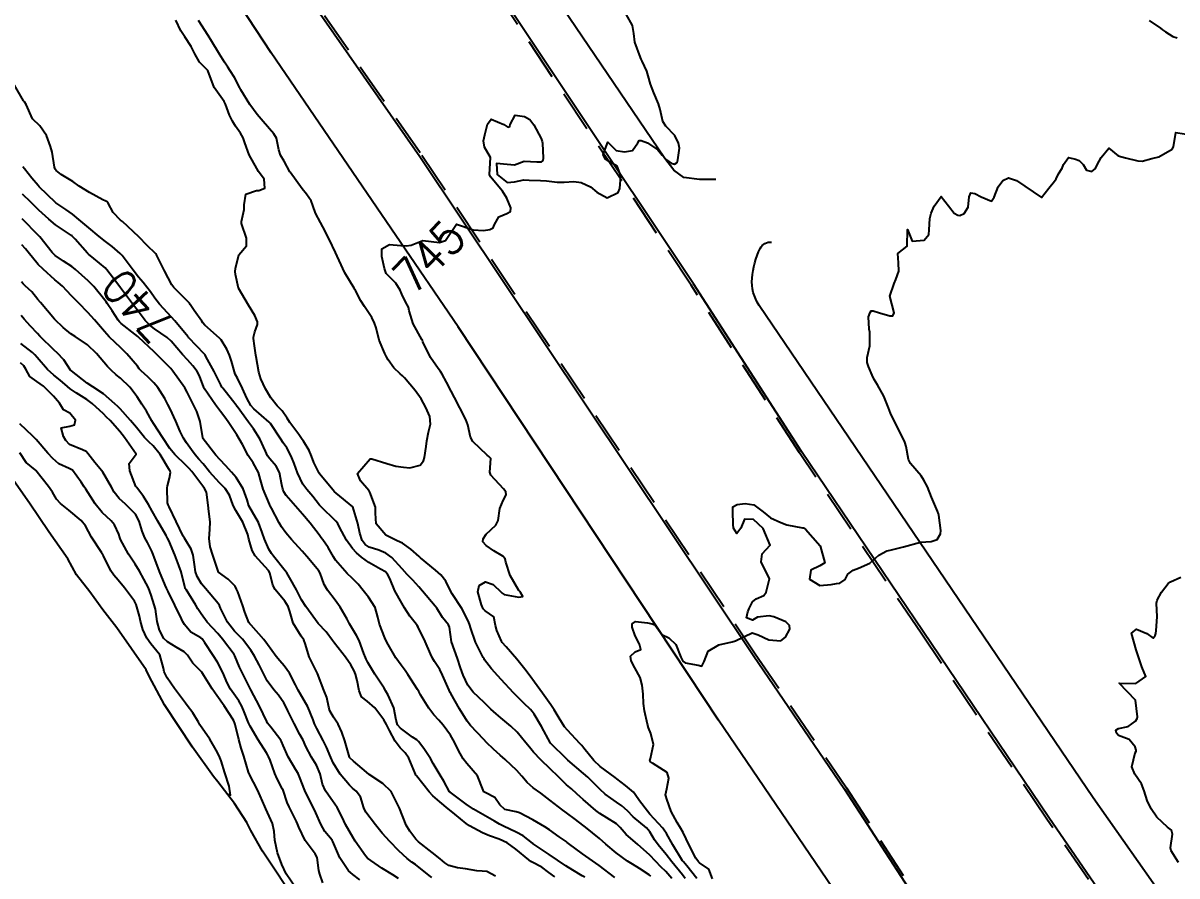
# Model space of a CAD drawing. Header units: metres. Extents: x 298520 to 308411, y 7433745 to 7450750.
# Drawn here: x 305244.6 to 305382.8, y 7436275.1 to 7436377.2 of the extents above; entities that cross this region are included whole.
import ezdxf
from ezdxf.enums import TextEntityAlignment as Align

# ---------------------------------------------------------------- set-up
doc = ezdxf.new("R2010")
doc.units = ezdxf.units.M
doc.header["$LTSCALE"] = 10
doc.linetypes.add('DASHED', pattern=[0.75, 0.5, -0.25])
for name, color, linetype in [('Area', 45, 'Continuous'), ('Canteiro', 45, 'DASHED'), ('Cotas', 45, 'Continuous'), ('Curvas de Nivel 1m', 11, 'Continuous'), ('Curvas de Nivel 5m', 15, 'Continuous'), ('Vias Primárias', 230, 'Continuous')]:
    doc.layers.add(name, color=color, linetype=linetype)
doc.styles.add('Style-STANDARD', font='STANDARD.shx')

msp = doc.modelspace()

# ---------------------------------------------------------------- linework, layer by layer
at = {"layer": 'Area'}
msp.add_polyline3d([(305277.59, 7436271.67, 743.42), (305273.33, 7436278.09, 738.9), (305271.92, 7436280.6, 742.77), (305271.43, 7436281.53, 733.67), (305269.96, 7436283.8, 743.42), (305267.95, 7436286.41, 747.1), (305267.43, 7436287.03, 745.3), (305264.94, 7436290.57, 732.56), (305261.57, 7436295.63, 748.36), (305259.75, 7436299.05, 748.13), (305259.37, 7436299.81, 738.7), (305255.87, 7436304.85, 732.63), (305254.18, 7436307.01, 744.6), (305252.62, 7436309.13, 744.5), (305251.06, 7436311.2, 732.35), (305249.99, 7436313.08, 734.1), (305247.71, 7436316.35, 742.07), (305245.43, 7436319.78, 744.76), (305242.16, 7436324.45, 733.16)], dxfattribs=at)
at = {"layer": 'Canteiro'}
msp.add_lwpolyline([(305266, 7436433.78), (305264.39, 7436436.19), (305261.36, 7436439.55, 0.142047), (305258.94, 7436441.05, 0.117996), (305253.89, 7436441.23, 0.170733), (305248.4, 7436437.97, 0.124148), (305245.8, 7436432.6, 0.156838), (305246.38, 7436427.32), (305292.39, 7436361.42), (305332.32, 7436301.74), (305343.24, 7436285.69), (305360.77, 7436258.64, 0.027998), (305364.01, 7436254.19, 0.219336), (305371.85, 7436250.39, 0.147376), (305376.57, 7436251.71, 0.103006), (305379.55, 7436254.59, 0.089753), (305381.29, 7436258.54, 0.198141), (305380.7, 7436262.36), (305367.22, 7436281.95), (305352.16, 7436304.22), (305337.61, 7436325.77), (305324.65, 7436345.85)], format="xyb", close=True, dxfattribs=at)
at = {"layer": 'Curvas de Nivel 1m', "flags": 128}
for points, elevation in [([(305322.33, 7436274.85), (305321.61, 7436275.67), (305321, 7436276.25), (305320.39, 7436276.88), (305319.63, 7436277.66), (305318.27, 7436278.9), (305317.66, 7436279.41), (305316.85, 7436280.11), (305316.15, 7436280.93), (305315.68, 7436281.39), (305314.55, 7436282.09), (305313.7, 7436282.61), (305313.23, 7436282.96), (305311.72, 7436284.31), (305311.36, 7436284.63), (305310.95, 7436284.99), (305310.3, 7436285.57), (305309.73, 7436286.06), (305308.74, 7436287.02), (305307.76, 7436287.97), (305306.63, 7436289.04), (305305.78, 7436289.94), (305305.27, 7436290.54), (305304.84, 7436291.06), (305303.81, 7436292.37), (305303.05, 7436293.09), (305301.83, 7436294.08), (305301.29, 7436294.56), (305300.66, 7436295.12), (305300.24, 7436295.52), (305299.85, 7436295.92), (305298.54, 7436297.14), (305297.88, 7436297.97), (305297.32, 7436299.16), (305297.02, 7436300.04), (305296.66, 7436301.16), (305295.94, 7436303.17), (305295.71, 7436304.93), (305295.6, 7436305.18), (305294.88, 7436306.09), (305294.17, 7436307.2), (305293.99, 7436307.44), (305292.48, 7436309.22), (305292.02, 7436309.76), (305291.33, 7436310.53), (305290.63, 7436311.24), (305290.04, 7436311.89), (305288.81, 7436313.26), (305288.07, 7436313.79), (305287.23, 7436314.12), (305286.08, 7436314.51), (305285.6, 7436314.82), (305285.25, 7436315.3), (305284.96, 7436316.18), (305284.72, 7436317.31), (305284.13, 7436319.32), (305282.15, 7436320.94), (305281.94, 7436321.13), (305281.75, 7436321.34), (305280.18, 7436323.25), (305280.11, 7436323.36), (305279.47, 7436324.64), (305279.19, 7436325.38), (305278.91, 7436326.08), (305278.22, 7436327.18), (305278.07, 7436327.39), (305277.65, 7436327.98), (305276.6, 7436329.41), (305276.26, 7436329.95), (305275.65, 7436330.8), (305275.07, 7436331.43), (305274.29, 7436332.38), (305273.68, 7436333.45), (305273.12, 7436334.65), (305272.87, 7436335.45), (305272.54, 7436337.26), (305272.5, 7436337.46), (305272.36, 7436338.59), (305272.23, 7436339.46), (305272.22, 7436339.62), (305272.38, 7436340.25), (305272.7, 7436341.15), (305272.7, 7436341.46), (305272.4, 7436342.22), (305271.64, 7436343.47), (305270.44, 7436345.48), (305270.09, 7436347.12), (305270.05, 7436347.49), (305270.09, 7436347.86), (305270.49, 7436349.48), (305271.39, 7436350.58), (305271.41, 7436351.47), (305270.78, 7436353.24), (305270.78, 7436353.48), (305271.11, 7436354.92), (305271.12, 7436355.47), (305271.3, 7436356.75), (305272.58, 7436357.18), (305272.86, 7436357.18), (305273.59, 7436357.45), (305273.5, 7436358.55), (305272.85, 7436359.46), (305272.62, 7436359.8), (305271.73, 7436361.47), (305271.21, 7436362.91), (305271, 7436363.48), (305270.66, 7436364.05), (305270.07, 7436364.89), (305269.73, 7436365.49), (305269.38, 7436366.19), (305268.87, 7436367.51), (305268.71, 7436367.83), (305267.53, 7436369.52), (305266.75, 7436371.53), (305265.78, 7436372.56), (305265.22, 7436373.55), (305264.79, 7436374.43), (305264, 7436375.56), (305263.52, 7436376.28), (305262.92, 7436377.58)], 743), ([(305323.93, 7436274.84), (305323.61, 7436275.27), (305322.31, 7436276.85), (305321.64, 7436277.71), (305320.67, 7436278.87), (305320.25, 7436279.47), (305319.67, 7436280.44), (305319.29, 7436280.89), (305317.69, 7436282.23), (305317, 7436282.92), (305316.33, 7436283.55), (305315.71, 7436283.97), (305314.34, 7436284.95), (305313.73, 7436285.5), (305312.25, 7436286.97), (305311.75, 7436287.42), (305309.87, 7436289.01), (305309.82, 7436289.06), (305309.77, 7436289.11), (305307.79, 7436291.03), (305306.7, 7436293.04), (305305.84, 7436294.52), (305305.62, 7436294.83), (305305.39, 7436295.06), (305304.6, 7436295.82), (305303.86, 7436296.58), (305303.38, 7436297.08), (305301.89, 7436298.67), (305301.48, 7436299.11), (305300.72, 7436299.94), (305299.91, 7436301.01), (305299.85, 7436301.13), (305299.75, 7436301.3), (305298.83, 7436303.14), (305298.23, 7436304.87), (305298.14, 7436305.15), (305297.97, 7436305.6), (305297.19, 7436307.16), (305296.01, 7436308.93), (305295.86, 7436309.17), (305295.27, 7436310.43), (305294.68, 7436311.19), (305294.04, 7436311.75), (305292.24, 7436313.22), (305292.06, 7436313.37), (305291.07, 7436314.24), (305290.08, 7436314.96), (305289.44, 7436315.26), (305288.09, 7436315.94), (305286.93, 7436317.28), (305286.85, 7436318.56), (305286.84, 7436319.28), (305286.15, 7436321.09), (305286.08, 7436321.22), (305286.03, 7436321.29), (305285.03, 7436322.45), (305284.69, 7436323.31), (305286.2, 7436325.05), (305286.41, 7436325.08), (305288.2, 7436324.51), (305289.27, 7436324.18), (305290.19, 7436324.06), (305290.97, 7436324.01), (305292.19, 7436324.3), (305292.59, 7436324.82), (305292.72, 7436325.21), (305292.89, 7436326.54), (305292.99, 7436327.21), (305293.17, 7436328.27), (305293.41, 7436329.21), (305293.34, 7436330.14), (305292.86, 7436331.21), (305292.29, 7436332.23), (305291.61, 7436333.23), (305290.32, 7436334.76), (305290.08, 7436335), (305289.78, 7436335.25), (305289.04, 7436335.97), (305288.34, 7436336.92), (305288.15, 7436337.27), (305287.94, 7436337.69), (305287.28, 7436339.28), (305286.91, 7436340.76), (305286.73, 7436341.29), (305286.4, 7436341.98), (305285.53, 7436343.3), (305285.08, 7436343.96), (305284.44, 7436345.2), (305284.38, 7436345.32), (305284.29, 7436345.48), (305283.16, 7436347.33), (305282.48, 7436348.8), (305282.26, 7436349.34), (305282.06, 7436349.78), (305281.31, 7436351.35), (305280.54, 7436352.85), (305280.24, 7436353.36), (305279.66, 7436354.48), (305279.34, 7436355.38), (305279.12, 7436355.93), (305278.58, 7436356.73), (305278.06, 7436357.4), (305276.61, 7436359.37), (305276.59, 7436359.41), (305275.89, 7436360.69), (305275.47, 7436361.43), (305275.27, 7436362.06), (305274.97, 7436363.44), (305274.66, 7436363.97), (305273.41, 7436365.45), (305272.69, 7436366.29), (305271.81, 7436367.47), (305270.73, 7436369.22), (305270.6, 7436369.48), (305269.96, 7436370.7), (305269.46, 7436371.5), (305269.18, 7436371.93), (305268.76, 7436372.56), (305268.16, 7436373.52), (305267.12, 7436375.21), (305266.92, 7436375.53), (305266.8, 7436375.73), (305265.66, 7436377.54)], 744), ([(305319.82, 7436275.11), (305319.61, 7436275.29), (305318.46, 7436276.05), (305317.62, 7436276.56), (305317.4, 7436276.69), (305317.03, 7436276.92), (305315.64, 7436277.92), (305314.43, 7436278.95), (305313.66, 7436279.63), (305311.98, 7436280.98), (305311.68, 7436281.21), (305310.78, 7436281.9), (305309.7, 7436282.7), (305309.28, 7436283.01), (305307.71, 7436284.22), (305306.63, 7436285.04), (305305.73, 7436285.7), (305305.01, 7436286.34), (305304.36, 7436287.07), (305303.75, 7436287.75), (305302.36, 7436289.09), (305301.78, 7436289.6), (305300.98, 7436290.31), (305300.15, 7436291.12), (305299.8, 7436291.49), (305298.23, 7436293.15), (305297.83, 7436293.66), (305296.9, 7436295.16), (305295.86, 7436296.97), (305295.78, 7436297.09), (305295.74, 7436297.17), (305295.65, 7436297.39), (305294.86, 7436299.19), (305294.55, 7436299.84), (305293.91, 7436300.81), (305293.66, 7436301.2), (305293.41, 7436301.71), (305292.8, 7436303.21), (305291.96, 7436304.93), (305291.85, 7436305.11), (305291.77, 7436305.22), (305290.97, 7436306.23), (305290.32, 7436307.24), (305289.99, 7436307.78), (305289.17, 7436309.26), (305288.56, 7436310.74), (305288.28, 7436311.27), (305288.04, 7436311.54), (305287.43, 7436311.88), (305286.05, 7436312.65), (305285.15, 7436313.3), (305284.56, 7436313.81), (305284.07, 7436314.35), (305283.37, 7436315.33), (305282.53, 7436316.9), (305282.32, 7436317.34), (305282.11, 7436317.62), (305280.28, 7436319.37), (305280.21, 7436319.44), (305280.13, 7436319.53), (305279.33, 7436320.56), (305278.62, 7436321.38), (305278.16, 7436322.05), (305277.52, 7436323.4), (305277.1, 7436324.49), (305276.74, 7436325.4), (305276.21, 7436326.39), (305275.8, 7436327), (305275.52, 7436327.42), (305274.25, 7436329.29), (305274.11, 7436329.44), (305272.27, 7436331.06), (305271.93, 7436331.46), (305271.45, 7436332.31), (305270.9, 7436333.47), (305270.32, 7436334.71), (305270.05, 7436335.22), (305269.95, 7436335.49), (305269.61, 7436336.77), (305269.37, 7436337.49), (305269.06, 7436338.21), (305268.37, 7436339.3), (305268.17, 7436339.51), (305266.39, 7436341.07), (305266.18, 7436341.33), (305266.04, 7436341.54), (305265.13, 7436342.84), (305264.67, 7436343.56), (305264.57, 7436343.7), (305264.43, 7436343.84), (305262.68, 7436345.58), (305262.45, 7436345.91), (305261.58, 7436347.59), (305260.6, 7436349.49), (305260.54, 7436349.6), (305260.49, 7436349.65), (305259.49, 7436350.6), (305258.51, 7436351.63), (305256.54, 7436353.46), (305256.3, 7436353.65), (305255.44, 7436354.55), (305254.85, 7436355.68), (305254.72, 7436355.83), (305254.57, 7436355.9), (305254.19, 7436356.06), (305252.58, 7436356.93), (305251.35, 7436357.71), (305250.59, 7436358.27), (305249.22, 7436359.12), (305248.61, 7436359.58), (305248.48, 7436359.75), (305248.39, 7436359.98), (305248.11, 7436361.76), (305247.93, 7436362.47), (305247.45, 7436363.76), (305246.67, 7436364.93), (305245.77, 7436365.78), (305245.03, 7436367.46), (305244.8, 7436367.79), (305244.7, 7436367.93), (305243.61, 7436369.81)], 742), ([(305327.19, 7436274.8), (305326.77, 7436275.96), (305325.62, 7436276.72), (305325.5, 7436276.82), (305325.18, 7436277.28), (305324.38, 7436278.83), (305323.67, 7436280.35), (305323.4, 7436280.84), (305322.98, 7436281.55), (305322.26, 7436282.85), (305321.72, 7436284.34), (305321.59, 7436284.73), (305321.57, 7436284.86), (305321.73, 7436285.58), (305321.98, 7436286.86), (305321.75, 7436287.51), (305320.02, 7436288.64), (305319.77, 7436288.8), (305319.71, 7436288.89), (305319.7, 7436288.97), (305319.78, 7436289.22), (305320.11, 7436290.89), (305319.81, 7436292.2), (305319.54, 7436292.89), (305319.4, 7436293.32), (305319.05, 7436294.9), (305318.95, 7436295.8), (305318.9, 7436296.9), (305318.79, 7436297.99), (305318.52, 7436298.9), (305317.9, 7436300.04), (305317.45, 7436300.91), (305317.38, 7436301.46), (305317.93, 7436301.95), (305318.6, 7436302.24), (305318.47, 7436302.9), (305317.95, 7436303.9), (305317.56, 7436304.91), (305317.57, 7436305.31), (305317.97, 7436305.58), (305319.42, 7436305.44), (305319.97, 7436305.31), (305320.28, 7436305.2), (305320.52, 7436304.88), (305321.14, 7436304.05), (305321.95, 7436303.63), (305322.82, 7436302.85), (305323.42, 7436301.34), (305323.63, 7436300.84), (305323.91, 7436300.67), (305325.48, 7436300.39), (305325.91, 7436300.27), (305326.19, 7436300.81), (305326.69, 7436302.05), (305327.94, 7436302.79), (305329.55, 7436303.17), (305329.95, 7436303.3), (305331.01, 7436303.81), (305331.96, 7436304.26), (305332.67, 7436304.02), (305333.95, 7436303.42), (305335.36, 7436303.29), (305335.95, 7436303.71), (305336.44, 7436304.69), (305336.4, 7436305.13), (305335.97, 7436305.56), (305334.54, 7436306.15), (305333.98, 7436306.29), (305332.6, 7436306.11), (305331.97, 7436305.76), (305331.28, 7436306.05), (305331.41, 7436306.75), (305331.57, 7436307.16), (305332, 7436307.95), (305332.42, 7436308.32), (305333.35, 7436308.73), (305333.63, 7436309.11), (305334.03, 7436310.72), (305333.01, 7436312.73), (305333.12, 7436313.68), (305334.08, 7436314.72), (305333.26, 7436316.73), (305332.12, 7436317.81), (305331.04, 7436317.84), (305330.58, 7436316.76), (305330.1, 7436316.15), (305329.69, 7436316.77), (305329.67, 7436317.22), (305329.63, 7436318.77), (305329.61, 7436319.31), (305330.14, 7436319.61), (305331.11, 7436319.72), (305332.14, 7436319.58), (305333.24, 7436318.73), (305334.12, 7436318), (305335.36, 7436317.45), (305336.11, 7436317.18), (305337.96, 7436316.82), (305338.1, 7436316.8), (305338.32, 7436316.67), (305340.08, 7436314.65), (305340.66, 7436312.64), (305340.05, 7436312.26), (305338.96, 7436311.74), (305338.81, 7436310.66), (305340.03, 7436309.89), (305341.4, 7436310.01), (305342.03, 7436310.14), (305342.45, 7436310.19), (305343.09, 7436310.61), (305343.4, 7436311.25), (305344.04, 7436311.76), (305344.67, 7436311.97), (305346.05, 7436312.58), (305347.11, 7436313.52), (305348.08, 7436314.05), (305348.47, 7436314.15), (305350.08, 7436314.53), (305352.09, 7436315.11), (305353.39, 7436315.19), (305354.09, 7436315.43), (305354.5, 7436316.08), (305354.54, 7436316.48), (305354.3, 7436318.31), (305354.26, 7436318.48), (305354.14, 7436318.81), (305353.42, 7436320.49), (305352.93, 7436321.73), (305352.51, 7436322.5), (305352.18, 7436323.04), (305350.89, 7436324.52), (305350.65, 7436324.97), (305350.38, 7436326.53), (305350.23, 7436327.08), (305349.5, 7436328.54), (305348.7, 7436330.11), (305348.51, 7436330.55), (305348.28, 7436331.18), (305347.7, 7436332.56), (305346.93, 7436333.94), (305346.56, 7436334.57), (305346.33, 7436335.07), (305345.87, 7436336.11), (305345.71, 7436336.58), (305345.72, 7436337.21), (305346.02, 7436338.58), (305346.05, 7436340.23), (305345.97, 7436340.58), (305345.88, 7436342.05), (305346.06, 7436342.58), (305346.21, 7436342.78), (305346.42, 7436342.8), (305347.17, 7436342.56), (305348.41, 7436342.17), (305348.79, 7436342.17), (305348.95, 7436342.54), (305348.44, 7436344.55), (305348.96, 7436346.04), (305349.16, 7436346.54), (305349.49, 7436347.53), (305349.46, 7436348.54), (305349.4, 7436349.65), (305350.51, 7436350.53), (305350.53, 7436352.53), (305351.12, 7436351.12), (305352.52, 7436351.26), (305353.11, 7436351.91), (305353.13, 7436352.49), (305353.2, 7436353.84), (305353.39, 7436354.49), (305353.74, 7436355.32), (305354.58, 7436356.48), (305355.47, 7436355.37), (305356.12, 7436354.46), (305356.56, 7436354.22), (305356.8, 7436354.21), (305357.34, 7436354.44), (305357.81, 7436355.2), (305357.92, 7436356.44), (305358.13, 7436356.89), (305358.59, 7436356.83), (305359.37, 7436356.42), (305360.58, 7436355.91), (305360.93, 7436356.4), (305361.39, 7436357.61), (305361.95, 7436358.39), (305362.62, 7436358.71), (305363.61, 7436358.37), (305364.6, 7436357.69), (305366.58, 7436356.33), (305367.45, 7436357.48), (305368.15, 7436358.31), (305368.33, 7436358.6), (305368.62, 7436359.17), (305369.08, 7436359.85), (305369.24, 7436360.3), (305369.82, 7436361.12), (305370.64, 7436360.93), (305371.11, 7436360.76), (305371.59, 7436360.28), (305371.98, 7436359.62), (305372.63, 7436359.47), (305373.05, 7436359.83), (305373.27, 7436360.25), (305373.74, 7436361.15), (305374.65, 7436362.24), (305375.78, 7436361.35), (305376.64, 7436361.09), (305378.12, 7436360.72), (305378.64, 7436360.69), (305379.81, 7436361.01), (305380.64, 7436361.23), (305382.22, 7436362.15), (305382.39, 7436362.41), (305382.68, 7436364.14), (305384.68, 7436363.79)], 746), ([(305315.5, 7436274.94), (305313.62, 7436276.41), (305312.82, 7436276.97), (305311.64, 7436277.79), (305309.97, 7436279.01), (305309.79, 7436279.14), (305309.66, 7436279.25), (305308.85, 7436279.83), (305307.67, 7436280.66), (305307.1, 7436281.04), (305305.68, 7436281.85), (305304.08, 7436282.7), (305303.7, 7436282.83), (305302.32, 7436283.09), (305301.71, 7436283.67), (305301.14, 7436284.53), (305299.96, 7436285.13), (305299.8, 7436285.2), (305299.73, 7436285.41), (305299.05, 7436287.14), (305297.76, 7436288.62), (305297.32, 7436289.15), (305296.79, 7436290.15), (305296.29, 7436291.17), (305295.81, 7436291.98), (305294.95, 7436293.18), (305294.44, 7436293.8), (305293.84, 7436294.44), (305293.22, 7436295.21), (305292.24, 7436296.83), (305292.02, 7436297.22), (305291.87, 7436297.45), (305290.72, 7436299.24), (305290.41, 7436299.75), (305289.9, 7436300.37), (305289.27, 7436301.26), (305288.35, 7436302.85), (305288.13, 7436303.27), (305287.95, 7436303.66), (305287.31, 7436305.28), (305287.13, 7436306.12), (305286.79, 7436307.28), (305286, 7436308.5), (305285.38, 7436309.3), (305284.77, 7436310.06), (305284.03, 7436310.78), (305283.44, 7436311.33), (305282.06, 7436312.93), (305281.8, 7436313.34), (305281.17, 7436314.45), (305280.55, 7436315.36), (305280.35, 7436315.63), (305280.09, 7436315.96), (305279, 7436317.38), (305278.12, 7436318.46), (305277.28, 7436319.4), (305276.15, 7436320.69), (305275.85, 7436321.12), (305275.74, 7436321.42), (305275.63, 7436321.95), (305275.33, 7436323.42), (305274.96, 7436324.2), (305274.2, 7436325.08), (305273.93, 7436325.44), (305273.68, 7436325.97), (305272.99, 7436327.45), (305272.24, 7436328.65), (305271.65, 7436329.47), (305270.27, 7436331.35), (305270.22, 7436331.43), (305270.17, 7436331.48), (305269.7, 7436332.07), (305268.56, 7436333.51), (305268.46, 7436333.66), (305268.31, 7436333.94), (305267.51, 7436335.52), (305266.54, 7436337.33), (305266.43, 7436337.53), (305266.34, 7436337.64), (305264.5, 7436339.56), (305264.44, 7436339.63), (305264.37, 7436339.73), (305262.82, 7436341.58), (305262.4, 7436342.04), (305260.97, 7436343.59), (305260.43, 7436344.29), (305259.89, 7436345.06), (305259.46, 7436345.61), (305259.01, 7436346.18), (305258.45, 7436346.83), (305257.82, 7436347.64), (305256.49, 7436349.42), (305256.28, 7436349.65), (305255.3, 7436350.47), (305254.51, 7436351.08), (305253.77, 7436351.69), (305252.53, 7436352.72), (305251.33, 7436353.71), (305250.55, 7436354.35), (305249.75, 7436354.93), (305248.56, 7436355.71), (305248.51, 7436355.75), (305246.58, 7436357.62), (305246.44, 7436357.77), (305245.7, 7436358.68), (305244.81, 7436359.79), (305244.62, 7436360.02)], 741), ([(305308.31, 7436275.02), (305307.61, 7436275.55), (305306.76, 7436276.19), (305305.62, 7436276.8), (305305.45, 7436276.88), (305305.2, 7436277.06), (305303.64, 7436278.34), (305302.59, 7436279.09), (305301.66, 7436279.53), (305300.48, 7436279.94), (305299.66, 7436280.29), (305298.08, 7436281.15), (305297.68, 7436281.42), (305296.33, 7436282.53), (305295.7, 7436283.06), (305295.56, 7436283.17), (305294.53, 7436284), (305293.72, 7436284.73), (305293.26, 7436285.2), (305291.74, 7436287.12), (305291.7, 7436287.17), (305291.67, 7436287.22), (305291.63, 7436287.34), (305290.85, 7436289.23), (305290.39, 7436289.86), (305289.79, 7436290.49), (305289.2, 7436291.26), (305288.53, 7436292.55), (305288.15, 7436293.27), (305287.83, 7436293.83), (305286.76, 7436295.28), (305285.85, 7436296.07), (305285.16, 7436296.6), (305284.87, 7436297.3), (305284.66, 7436298.53), (305284.43, 7436299.31), (305284.28, 7436299.69), (305283.9, 7436300.41), (305283.26, 7436301.33), (305281.94, 7436302.99), (305281.68, 7436303.34), (305280.94, 7436304.35), (305279.96, 7436305.37), (305278.49, 7436307.38), (305278, 7436308.21), (305277.37, 7436309.4), (305276.56, 7436310.87), (305276.24, 7436311.41), (305276.04, 7436311.68), (305274.61, 7436313.43), (305274.37, 7436313.74), (305274.07, 7436314.26), (305273.55, 7436315.45), (305273.28, 7436316.26), (305272.82, 7436317.45), (305272.12, 7436318.69), (305271.68, 7436319.46), (305271.46, 7436320.15), (305271.01, 7436321.47), (305270.17, 7436322.83), (305269.6, 7436323.49), (305268.91, 7436324.22), (305268.2, 7436324.98), (305267.74, 7436325.51), (305266.22, 7436327.46), (305266.19, 7436327.5), (305266.18, 7436327.53), (305266.17, 7436327.59), (305265.86, 7436329.54), (305265.44, 7436330.72), (305265.05, 7436331.55), (305264.3, 7436333.05), (305264, 7436333.56), (305263.31, 7436334.57), (305262.59, 7436335.58), (305262.33, 7436335.89), (305260.62, 7436337.6), (305260.35, 7436337.87), (305258.47, 7436339.63), (305258.42, 7436339.67), (305258.37, 7436339.71), (305258.02, 7436339.99), (305256.39, 7436341.28), (305256.2, 7436341.46), (305256.04, 7436341.66), (305255.3, 7436342.78), (305254.71, 7436343.68), (305254.59, 7436343.85), (305254.43, 7436344.06), (305253.11, 7436345.69), (305252.45, 7436346.39), (305250.93, 7436347.72), (305250.47, 7436348.07), (305249.5, 7436348.71), (305248.49, 7436349.42), (305248.14, 7436349.75), (305246.65, 7436351.63), (305246.54, 7436351.77), (305246.51, 7436351.8), (305244.54, 7436353.79)], 739), ([(305301.2, 7436275.11), (305300.16, 7436275.68), (305299.61, 7436275.71), (305298.99, 7436275.75), (305297.61, 7436275.99), (305296.65, 7436276.12), (305295.62, 7436276.4), (305295.14, 7436276.7), (305294.58, 7436277.19), (305293.63, 7436277.96), (305291.99, 7436279.22), (305291.66, 7436279.56), (305290.95, 7436280.51), (305290.52, 7436281.24), (305289.7, 7436283.25), (305288.7, 7436285.26), (305287.73, 7436286.19), (305286.1, 7436287.29), (305285.75, 7436287.55), (305284.19, 7436288.89), (305283.77, 7436289.27), (305283.73, 7436289.32), (305283.71, 7436289.38), (305283.15, 7436291.33), (305282.8, 7436292.34), (305282.36, 7436293.33), (305281.83, 7436294.16), (305281.38, 7436294.89), (305281.26, 7436295.35), (305281.02, 7436296.52), (305280.65, 7436297.36), (305279.89, 7436299.37), (305278.91, 7436301.38), (305278.47, 7436302.85), (305278.25, 7436303.39), (305277.95, 7436303.84), (305277, 7436305.4), (305276.59, 7436306.79), (305276.37, 7436307.41), (305275.99, 7436308.02), (305274.82, 7436309.43), (305274.55, 7436309.96), (305274.2, 7436311.44), (305274.04, 7436311.71), (305272.45, 7436313.46), (305272.07, 7436314.1), (305271.69, 7436315.46), (305271.55, 7436316), (305270.97, 7436317.47), (305270.12, 7436318.88), (305269.8, 7436319.48), (305269.35, 7436320.7), (305268.84, 7436321.5), (305268.16, 7436322.21), (305266.98, 7436323.52), (305266.19, 7436324.46), (305265.69, 7436325.03), (305265.24, 7436325.54), (305264.8, 7436326.14), (305264.22, 7436327), (305263.85, 7436327.56), (305263.45, 7436328.35), (305262.94, 7436329.57), (305262.27, 7436331.04), (305261.99, 7436331.58), (305261.6, 7436332.27), (305260.77, 7436333.6), (305260.31, 7436334.15), (305259.59, 7436334.89), (305258.8, 7436335.62), (305258.56, 7436335.86), (305258.33, 7436336.14), (305257.07, 7436337.64), (305256.35, 7436338.36), (305254.97, 7436339.67), (305254.68, 7436339.98), (305254.38, 7436340.31), (305253.18, 7436341.69), (305252.41, 7436342.6), (305251.31, 7436343.71), (305250.43, 7436344.57), (305249.89, 7436345.18), (305249.35, 7436345.74), (305248.86, 7436346.16), (305248.45, 7436346.51), (305247.05, 7436347.76), (305246.47, 7436348.34), (305245.24, 7436349.79), (305244.92, 7436350.21), (305244.5, 7436350.7)], 738), ([(305293.6, 7436274.97), (305293.28, 7436275.2), (305291.62, 7436276.51), (305291.2, 7436276.81), (305290.65, 7436277.23), (305289.64, 7436278.15), (305288.55, 7436279.26), (305287.66, 7436280.27), (305286.83, 7436281.28), (305285.7, 7436282.78), (305285.46, 7436283.29), (305285.03, 7436284.61), (305284.51, 7436285.31), (305284.08, 7436285.66), (305283.73, 7436285.99), (305282.61, 7436287.33), (305281.76, 7436288.68), (305281.48, 7436289.34), (305280.99, 7436290.55), (305280.57, 7436291.36), (305279.81, 7436292.78), (305279.54, 7436293.37), (305279.37, 7436293.84), (305278.72, 7436295.38), (305277.86, 7436296.9), (305277.57, 7436297.39), (305277.27, 7436298), (305276.56, 7436299.4), (305275.9, 7436300.3), (305275.37, 7436300.88), (305274.94, 7436301.42), (305273.93, 7436302.83), (305273.46, 7436303.44), (305271.96, 7436305.14), (305271.8, 7436305.3), (305271.67, 7436305.46), (305271.2, 7436306.7), (305270.94, 7436307.48), (305270.34, 7436309.14), (305270.21, 7436309.48), (305270.02, 7436309.81), (305269.2, 7436310.67), (305268.03, 7436311.51), (305267.36, 7436313.52), (305267.04, 7436314.55), (305266.92, 7436315.52), (305267, 7436316.62), (305267.03, 7436317.52), (305266.89, 7436318.75), (305266.8, 7436319.52), (305266.6, 7436321.07), (305266.35, 7436321.53), (305266.16, 7436321.8), (305264.86, 7436323.55), (305264.55, 7436323.92), (305264.19, 7436324.27), (305262.81, 7436325.57), (305262.21, 7436326.29), (305261.36, 7436327.59), (305260.25, 7436329.29), (305260.06, 7436329.6), (305259.41, 7436330.76), (305258.86, 7436331.62), (305258.29, 7436332.47), (305257.42, 7436333.64), (305256.31, 7436334.74), (305255.8, 7436335.14), (305255.19, 7436335.67), (305254.77, 7436336.11), (305254.33, 7436336.63), (305253.45, 7436337.69), (305252.36, 7436338.73), (305250.87, 7436339.72), (305250.38, 7436340.03), (305249.44, 7436340.79), (305248.45, 7436341.75), (305248.39, 7436341.8), (305246.73, 7436343.77), (305246.43, 7436344.15), (305245.69, 7436345.04), (305244.89, 7436345.79), (305244.66, 7436346.02), (305244.45, 7436346.27)], 737), ([(305289.6, 7436274.85), (305288.91, 7436275.26), (305287.61, 7436276.07), (305285.87, 7436277.29), (305285.63, 7436277.54), (305284.42, 7436279.31), (305284.12, 7436279.78), (305283.67, 7436280.54), (305283.25, 7436281.32), (305282.84, 7436282.17), (305282.25, 7436283.33), (305281.71, 7436284.13), (305281.2, 7436284.83), (305280.85, 7436285.35), (305280.51, 7436286.14), (305280.2, 7436287.36), (305279.76, 7436288.39), (305279.17, 7436289.38), (305278.52, 7436290.64), (305278.17, 7436291.39), (305277.8, 7436292.09), (305277.09, 7436293.4), (305276.33, 7436294.91), (305276.09, 7436295.41), (305275.85, 7436295.87), (305275.21, 7436296.78), (305274.65, 7436297.43), (305273.88, 7436298.51), (305273.41, 7436299.44), (305272.93, 7436300.42), (305272.36, 7436301.46), (305271.92, 7436302.15), (305270.93, 7436303.48), (305270.45, 7436303.98), (305269.95, 7436304.46), (305269.12, 7436305.5), (305268.29, 7436307.2), (305268.15, 7436307.51), (305267.99, 7436307.76), (305266.5, 7436309.53), (305266.02, 7436310.1), (305265.47, 7436310.98), (305265.29, 7436311.54), (305265.15, 7436312.44), (305265, 7436313.55), (305264.78, 7436314.25), (305264.08, 7436315.37), (305263.96, 7436315.56), (305263.82, 7436315.83), (305262.96, 7436317.57), (305262.13, 7436319.34), (305262.01, 7436319.58), (305261.92, 7436319.8), (305261.88, 7436321.58), (305261.92, 7436321.82), (305262.17, 7436322.75), (305262.31, 7436323.45), (305262.27, 7436323.58), (305262.18, 7436323.72), (305261.06, 7436325.59), (305260.21, 7436326.64), (305259.7, 7436327.09), (305259.2, 7436327.62), (305258.24, 7436328.8), (305257.52, 7436329.64), (305256.27, 7436331.05), (305255.97, 7436331.35), (305255.64, 7436331.66), (305254.29, 7436332.86), (305253.01, 7436333.69), (305252.31, 7436334.14), (305250.45, 7436335.59), (305250.32, 7436335.7), (305249.51, 7436336.91), (305248.72, 7436337.74), (305248.35, 7436338.08), (305246.65, 7436339.77), (305246.38, 7436340.06), (305245.53, 7436340.93), (305244.79, 7436341.79), (305244.4, 7436342.23)], 736), ([(305280.54, 7436274.31), (305280.16, 7436275.36), (305280.06, 7436275.81), (305279.85, 7436277.37), (305279.63, 7436277.81), (305278.41, 7436279.38), (305277.67, 7436280.97), (305277.52, 7436281.39), (305277.39, 7436281.68), (305276.49, 7436283.4), (305276.26, 7436283.95), (305275.78, 7436285.41), (305275.72, 7436285.54), (305275.07, 7436286.75), (305274.79, 7436287.42), (305274.21, 7436288.99), (305274.04, 7436289.44), (305273.95, 7436289.61), (305273.78, 7436289.89), (305272.78, 7436291.45), (305271.82, 7436293.07), (305271.64, 7436293.46), (305271.13, 7436294.77), (305270.84, 7436295.48), (305270.49, 7436296.12), (305269.86, 7436296.96), (305269.48, 7436297.49), (305269.1, 7436298.27), (305268.56, 7436299.5), (305267.91, 7436300.73), (305267.41, 7436301.52), (305266.42, 7436303.04), (305266.08, 7436303.53), (305265.94, 7436303.64), (305264.75, 7436304.34), (305263.96, 7436305.24), (305263.78, 7436305.56), (305263.62, 7436305.91), (305262.82, 7436307.57), (305262.01, 7436309.2), (305261.82, 7436309.58), (305261.65, 7436309.95), (305260.98, 7436311.59), (305260.35, 7436313.3), (305260.24, 7436313.6), (305260.07, 7436314), (305259.53, 7436315.06), (305259.23, 7436315.61), (305258.89, 7436316.42), (305258.55, 7436317.62), (305258.12, 7436318.45), (305256.9, 7436319.64), (305256.14, 7436320.32), (305255.55, 7436321.06), (305255.23, 7436321.66), (305254.18, 7436323.48), (305254.03, 7436323.68), (305253.24, 7436324.64), (305252.41, 7436325.7), (305252.21, 7436325.93), (305251.77, 7436326.14), (305250.21, 7436326.8), (305249.77, 7436327.28), (305249.48, 7436327.73), (305249.2, 7436328.78), (305250.24, 7436328.98), (305250.81, 7436329.15), (305250.92, 7436329.71), (305250.26, 7436330.55), (305249.47, 7436330.93), (305249, 7436331.74), (305248.28, 7436332.55), (305247.07, 7436333.76), (305246.31, 7436334.32), (305245.45, 7436334.92), (305244.99, 7436335.79), (305244.74, 7436336.21), (305244.33, 7436336.56)], 734), ([(305277.35, 7436273.63), (305276.16, 7436275.4), (305275.61, 7436276.52), (305275.12, 7436277.93), (305274.8, 7436279.42), (305274.71, 7436280.47), (305274.49, 7436281.43), (305273.7, 7436283.18), (305273.58, 7436283.44), (305273.02, 7436284.75), (305272.72, 7436285.45), (305271.74, 7436287.3), (305271.68, 7436287.4), (305271.66, 7436287.46), (305271.63, 7436287.58), (305271.09, 7436289.47), (305270.75, 7436290.44), (305270.46, 7436291.48), (305270.03, 7436293.27), (305269.96, 7436293.49), (305269.92, 7436293.58), (305269.83, 7436293.77), (305268.73, 7436295.5), (305267.86, 7436296.73), (305267.29, 7436297.52), (305266.29, 7436299.13), (305266.04, 7436299.53), (305265.89, 7436299.7), (305264.96, 7436300.6), (305264.34, 7436301.55), (305263.92, 7436301.97), (305262.98, 7436302.52), (305261.94, 7436303.17), (305261.51, 7436303.58), (305260.97, 7436304.57), (305260.71, 7436305.59), (305260.48, 7436307.09), (305260.35, 7436307.6), (305260, 7436308.77), (305259.67, 7436309.61), (305259.09, 7436310.68), (305258.58, 7436311.62), (305258.05, 7436312.47), (305257.25, 7436313.64), (305256.3, 7436315.43), (305256.21, 7436315.65), (305256.09, 7436316.04), (305255.61, 7436317.17), (305255.2, 7436317.66), (305254.12, 7436318.66), (305253.28, 7436319.69), (305252.15, 7436321.42), (305251.97, 7436321.7), (305251.61, 7436322.26), (305250.57, 7436323.72), (305250.18, 7436323.93), (305248.93, 7436324.48), (305248.2, 7436325.09), (305247.62, 7436325.76), (305246.22, 7436327.38), (305246.03, 7436327.58), (305245.81, 7436327.78), (305244.24, 7436329.25)], 733), ([(305269.1, 7436284.97), (305269.49, 7436284.82), (305269.33, 7436285.89), (305268.82, 7436287.5), (305268.35, 7436288.92), (305268.12, 7436289.51), (305267.78, 7436290.19), (305267.01, 7436291.52), (305265.82, 7436293.24), (305265.64, 7436293.53), (305264.97, 7436294.67), (305264.29, 7436295.55), (305264.1, 7436295.81), (305263.85, 7436296.15), (305262.77, 7436297.57), (305261.88, 7436298.86), (305261.55, 7436299.58), (305261.46, 7436300.02), (305261.01, 7436301.59), (305259.93, 7436302.94), (305259.45, 7436303.61), (305258.99, 7436304.65), (305258.72, 7436305.62), (305258.58, 7436306.24), (305258.18, 7436307.63), (305257.99, 7436308.02), (305256.78, 7436309.64), (305256.02, 7436310.55), (305255.5, 7436311.13), (305255.15, 7436311.66), (305254.28, 7436313.46), (305254.16, 7436313.68), (305254.12, 7436313.74), (305254.06, 7436313.82), (305252.84, 7436315.69), (305252.1, 7436317.06), (305251.61, 7436317.7), (305250.12, 7436318.92), (305249.13, 7436319.74), (305248.65, 7436320.25), (305248.15, 7436321.06), (305247.7, 7436321.75), (305246.18, 7436323.69), (305246.09, 7436323.77), (305245.01, 7436324.61), (305244.24, 7436325.8)], 732), ([(305382.99, 7436276.77), (305382.1, 7436278.14), (305382.02, 7436278.51), (305382.26, 7436280.14), (305382.16, 7436280.63), (305381.68, 7436280.99), (305380.41, 7436282.16), (305379.71, 7436283.19), (305379.25, 7436284.17), (305378.89, 7436285.33), (305378.57, 7436286.18), (305377.76, 7436287.33), (305377.39, 7436288.2), (305377.79, 7436289.86), (305377.92, 7436290.06), (305377.94, 7436290.19), (305377.8, 7436290.61), (305377.08, 7436291.47), (305375.81, 7436291.97), (305375.57, 7436292.22), (305375.47, 7436292.58), (305375.82, 7436292.8), (305376.98, 7436293.05), (305377.84, 7436293.67), (305378.06, 7436293.97), (305378.09, 7436294.19), (305377.86, 7436296.19), (305375.89, 7436298.22), (305377.89, 7436298.19), (305379.07, 7436299.01), (305378.61, 7436300.18), (305377.93, 7436302.19), (305377.36, 7436304.2), (305377.97, 7436304.69), (305379.21, 7436304.18), (305379.95, 7436303.59), (305380.21, 7436303.92), (305380.27, 7436304.17), (305380.32, 7436304.52), (305380.44, 7436306.16), (305380.36, 7436307.81), (305380.43, 7436308.16), (305380.97, 7436309.1), (305381.74, 7436310.14), (305382.03, 7436310.35), (305383.27, 7436310.9)], 747)]:
    msp.add_lwpolyline(points, dxfattribs=dict(at, elevation=elevation))
at = {"layer": 'Curvas de Nivel 5m', "flags": 128}
for points, elevation in [([(305325.3, 7436274.82), (305324.1, 7436276.35), (305323.71, 7436276.84), (305323.62, 7436276.96), (305322.45, 7436278.85), (305321.67, 7436280.21), (305321.42, 7436280.62), (305321.23, 7436280.87), (305319.7, 7436282.55), (305319.4, 7436282.89), (305318.47, 7436284.15), (305317.95, 7436284.91), (305317.73, 7436285.19), (305316.79, 7436285.98), (305315.74, 7436286.78), (305315.52, 7436286.94), (305313.76, 7436288.25), (305312.98, 7436288.97), (305311.79, 7436290.43), (305311.54, 7436290.74), (305311.32, 7436290.99), (305309.82, 7436292.6), (305309.49, 7436293.01), (305308.83, 7436294.03), (305308.22, 7436295.03), (305307.85, 7436295.61), (305306.84, 7436297.04), (305305.88, 7436298.32), (305305.36, 7436299.06), (305304.74, 7436299.91), (305303.91, 7436300.91), (305303.76, 7436301.08), (305302.48, 7436302.55), (305302.02, 7436303.1), (305301.94, 7436303.23), (305301.36, 7436304.51), (305301.23, 7436305.11), (305301.01, 7436306.15), (305299.98, 7436306.86), (305299.75, 7436307.13), (305299.52, 7436307.61), (305299.11, 7436309.14), (305299.24, 7436309.92), (305300.03, 7436310.36), (305300.94, 7436310.03), (305301.89, 7436309.1), (305302.01, 7436308.98), (305302.25, 7436308.85), (305304, 7436308.51), (305304.48, 7436308.6), (305304.22, 7436309.08), (305304.12, 7436309.18), (305304.02, 7436309.29), (305302.96, 7436311.09), (305302.43, 7436312.72), (305302.36, 7436313.1), (305302.07, 7436313.42), (305301.02, 7436314.07), (305300.08, 7436314.68), (305299.71, 7436315.13), (305299.73, 7436315.49), (305300.09, 7436316.05), (305301.25, 7436317.11), (305301.54, 7436317.68), (305301.74, 7436319.11), (305302.14, 7436320.08), (305302.49, 7436320.76), (305302.44, 7436321.1), (305302.16, 7436321.47), (305300.65, 7436323.12), (305300.53, 7436323.47), (305300.67, 7436325.12), (305300.43, 7436325.35), (305300.21, 7436325.5), (305298.5, 7436327.15), (305298.23, 7436327.68), (305297.9, 7436329.15), (305297.66, 7436329.76), (305296.94, 7436331.16), (305296.29, 7436332.42), (305295.9, 7436333.18), (305295.36, 7436334.23), (305294.84, 7436335.19), (305294.64, 7436335.51), (305294.33, 7436335.9), (305293.44, 7436337.21), (305292.52, 7436339.07), (305292.46, 7436339.22), (305292.37, 7436339.37), (305291.34, 7436341.23), (305290.86, 7436342.79), (305290.78, 7436343.24), (305290.43, 7436343.86), (305289.98, 7436344.79), (305289.79, 7436345.25), (305289.29, 7436346.09), (305288.46, 7436346.89), (305288.13, 7436347.27), (305287.92, 7436347.83), (305287.59, 7436349.28), (305287.59, 7436350.19), (305288.51, 7436350.73), (305289.87, 7436350.61), (305290.51, 7436350.56), (305291.11, 7436350.63), (305292.51, 7436351.22), (305294.51, 7436350.95), (305295.21, 7436351.19), (305296.53, 7436353.17), (305298.53, 7436352.48), (305299.78, 7436352.38), (305300.53, 7436352.53), (305300.92, 7436352.72), (305301.09, 7436353.11), (305301.61, 7436354.04), (305302.55, 7436354.42), (305302.99, 7436354.66), (305303.05, 7436355.1), (305302.57, 7436356.28), (305302.05, 7436357.11), (305300.61, 7436358.84), (305300.49, 7436359.12), (305300.63, 7436361.12), (305299.89, 7436362.37), (305299.77, 7436363.13), (305299.94, 7436363.85), (305300.27, 7436365.13), (305300.69, 7436365.71), (305302.22, 7436365.1), (305302.68, 7436364.77), (305302.92, 7436364.86), (305302.98, 7436365.1), (305303.57, 7436366.22), (305304.69, 7436366.03), (305305.31, 7436365.69), (305305.81, 7436365.06), (305306.66, 7436363.39), (305306.8, 7436363.05), (305306.84, 7436362.86), (305306.91, 7436361.05), (305306.89, 7436360.79), (305306.63, 7436360.58), (305306.14, 7436360.57), (305304.63, 7436360.64), (305303.48, 7436360.23), (305302.62, 7436360.29), (305301.31, 7436360.43), (305301.42, 7436359.11), (305302.6, 7436358.15), (305303.47, 7436358.22), (305304.6, 7436358.46), (305305.23, 7436358.44), (305306.6, 7436358.37), (305307.32, 7436358.33), (305308.6, 7436358.2), (305309.43, 7436358.18), (305310.6, 7436358.26), (305311.45, 7436358.14), (305312.59, 7436357.62), (305313.33, 7436356.97), (305314.58, 7436356.29), (305315.88, 7436356.94), (305316.11, 7436357.41), (305316.2, 7436358.94), (305315.76, 7436360.08), (305314.63, 7436360.76), (305314.36, 7436360.96), (305314.1, 7436361.51), (305314.65, 7436362.96), (305315.67, 7436361.97), (305316.64, 7436361.82), (305317.6, 7436361.97), (305318.25, 7436362.91), (305318.41, 7436363.16), (305318.66, 7436363.16), (305319.42, 7436362.9), (305320.64, 7436362.06), (305321.17, 7436361.42), (305321.69, 7436360.87), (305322.23, 7436360.47), (305322.63, 7436360.32), (305322.96, 7436360.53), (305323.04, 7436360.86), (305323.24, 7436362.27), (305323.14, 7436362.86), (305322.67, 7436363.77), (305321.62, 7436364.88), (305321.26, 7436365.45), (305320.93, 7436366.89), (305320.71, 7436367.57), (305320.18, 7436368.89), (305319.76, 7436369.91), (305319.47, 7436370.9), (305319.32, 7436371.47), (305318.77, 7436372.68), (305318.66, 7436372.91), (305318.56, 7436373.12), (305317.9, 7436374.92), (305317.77, 7436375.97), (305317.63, 7436376.92), (305316.84, 7436378.3)], 745), ([(305379.47, 7436377.55), (305380.83, 7436376.6), (305381.07, 7436376.41), (305381.42, 7436376.16), (305382.3, 7436375.63), (305382.82, 7436375.44)], 745), ([(305311.91, 7436274.98), (305311.6, 7436275.17), (305310.46, 7436275.85), (305309.62, 7436276.35), (305308.62, 7436277.02), (305307.63, 7436277.73), (305305.71, 7436278.99), (305305.65, 7436279.03), (305305.63, 7436279.05), (305304.53, 7436279.94), (305303.67, 7436280.39), (305302.15, 7436281.1), (305301.68, 7436281.36), (305301.08, 7436281.71), (305299.69, 7436282.48), (305298.56, 7436283.14), (305297.71, 7436283.72), (305295.78, 7436285.17), (305295.72, 7436285.23), (305295.02, 7436286.47), (305294.58, 7436287.19), (305293.76, 7436288.6), (305293.41, 7436289.2), (305292.61, 7436290.39), (305292.01, 7436291.22), (305291.8, 7436291.43), (305291.26, 7436291.77), (305289.82, 7436292.82), (305289.49, 7436293.25), (305289.31, 7436293.77), (305289.02, 7436295.26), (305288.35, 7436296.77), (305288.08, 7436297.27), (305287.87, 7436297.63), (305286.78, 7436299.28), (305285.91, 7436300.7), (305285.73, 7436301.11), (305285.65, 7436301.29), (305285.44, 7436301.78), (305284.88, 7436303.31), (305284.57, 7436303.93), (305283.96, 7436304.94), (305283.73, 7436305.32), (305283.43, 7436305.87), (305282.6, 7436307.33), (305282, 7436308.15), (305281.08, 7436309.35), (305280.7, 7436310.04), (305280.2, 7436311.37), (305280.04, 7436311.68), (305278.63, 7436313.38), (305278.07, 7436314.03), (305276.79, 7436315.4), (305276.09, 7436316.21), (305275.6, 7436316.92), (305275.31, 7436317.42), (305274.4, 7436319.16), (305274.24, 7436319.44), (305274.2, 7436319.51), (305274.13, 7436319.65), (305273.38, 7436321.45), (305273.08, 7436322.54), (305272.82, 7436323.45), (305272.19, 7436324.58), (305271.6, 7436325.47), (305270.91, 7436326.78), (305270.53, 7436327.48), (305270.23, 7436327.96), (305269.22, 7436329.5), (305268.8, 7436330.05), (305268.27, 7436330.72), (305267.68, 7436331.52), (305266.37, 7436333.46), (305266.33, 7436333.53), (305266.3, 7436333.59), (305265.77, 7436334.99), (305265.48, 7436335.54), (305264.99, 7436336.21), (305264.34, 7436336.93), (305263.75, 7436337.57), (305262.37, 7436339.14), (305261.88, 7436339.58), (305260.38, 7436340.64), (305259.83, 7436341.05), (305259.27, 7436341.62), (305258.41, 7436342.74), (305257.74, 7436343.64), (305256.44, 7436345.37), (305256.32, 7436345.53), (305256.23, 7436345.65), (305255.46, 7436346.67), (305254.69, 7436347.68), (305254.47, 7436347.92), (305253.13, 7436349.04), (305252.49, 7436349.57), (305252.36, 7436349.7), (305250.87, 7436351.36), (305250.54, 7436351.72), (305250.51, 7436351.74), (305250.44, 7436351.8), (305248.53, 7436353.07), (305247.71, 7436353.76), (305246.55, 7436354.85), (305245.58, 7436355.78), (305244.57, 7436356.74)], 740), ([(305284.97, 7436274.67), (305284.12, 7436275.31), (305283.83, 7436275.54), (305283.61, 7436275.77), (305282.58, 7436277.33), (305281.73, 7436279.26), (305281.7, 7436279.34), (305281.65, 7436279.41), (305280.78, 7436280.47), (305280.28, 7436281.36), (305279.69, 7436282.7), (305279.38, 7436283.37), (305279.02, 7436284.07), (305278.37, 7436285.38), (305277.74, 7436286.99), (305277.57, 7436287.39), (305277.3, 7436287.84), (305276.39, 7436289.4), (305275.79, 7436290.74), (305275.6, 7436291.22), (305275.49, 7436291.41), (305274.31, 7436292.94), (305273.93, 7436293.44), (305273.89, 7436293.51), (305273.82, 7436293.63), (305272.97, 7436295.45), (305271.92, 7436297.4), (305271.89, 7436297.46), (305271.86, 7436297.5), (305270.88, 7436299.48), (305270.57, 7436300.15), (305270, 7436301.49), (305269.92, 7436301.65), (305268.52, 7436303.5), (305267.95, 7436304.15), (305266.7, 7436305.52), (305265.97, 7436306.5), (305265.58, 7436307.13), (305265.32, 7436307.54), (305264.16, 7436309.41), (305264.06, 7436309.56), (305264.05, 7436309.59), (305264.01, 7436309.74), (305263.56, 7436311.56), (305263.31, 7436312.3), (305262.81, 7436313.57), (305262.08, 7436315.3), (305261.95, 7436315.58), (305261.79, 7436315.88), (305260.79, 7436317.59), (305260.12, 7436318.8), (305259.68, 7436319.61), (305259.07, 7436320.55), (305258.25, 7436321.63), (305258.15, 7436321.77), (305257.42, 7436323.64), (305257.33, 7436324.5), (305258.2, 7436325.63), (305256.79, 7436327.64), (305256.23, 7436328.35), (305255.06, 7436329.67), (305254.65, 7436330.07), (305254.26, 7436330.44), (305252.91, 7436331.69), (305252.28, 7436332.17), (305251.02, 7436332.98), (305250.3, 7436333.45), (305249.96, 7436333.73), (305249.07, 7436334.5), (305248.32, 7436335.08), (305247.55, 7436335.76), (305246.34, 7436337.18), (305246.07, 7436337.5), (305245.79, 7436337.78), (305244.36, 7436338.88)], 735)]:
    msp.add_lwpolyline(points, dxfattribs=dict(at, elevation=elevation))
at = {"layer": 'Vias Primárias'}
msp.add_lwpolyline([(305266.25, 7436433.94), (305264.63, 7436436.37), (305261.58, 7436439.75, 0.142047), (305259.02, 7436441.33, 0.117996), (305253.83, 7436441.53, 0.170733), (305248.17, 7436438.16, 0.124148), (305245.51, 7436432.66, 0.15766), (305246.12, 7436427.17), (305292.14, 7436361.25), (305332.07, 7436301.58), (305342.99, 7436285.52), (305360.51, 7436258.47, 0.027998), (305363.78, 7436254, 0.219336), (305371.84, 7436250.09, 0.147376), (305376.73, 7436251.46, 0.103006), (305379.79, 7436254.42, 0.089753), (305381.58, 7436258.47, 0.198565), (305380.95, 7436262.52), (305367.47, 7436282.12), (305352.4, 7436304.39), (305337.86, 7436325.94), (305324.9, 7436346.01)], format="xyb", close=True, dxfattribs=at)
for points in [[(305483.39, 7436185.86), (305483.33, 7436217.64), (305480.95, 7436226.3), (305467.92, 7436246.14, 0.066981), (305463.46, 7436251.28, 0.08754), (305452.99, 7436257.66, 0.119957), (305440.31, 7436259.37, 0.05044), (305431.85, 7436257.61, 0.071113), (305428.56, 7436256.03), (305405.78, 7436240.55), (305398.33, 7436237.46), (305390.72, 7436232.98), (305381.74, 7436227.06), (305376, 7436223.38), (305364.83, 7436241.82), (305360.52, 7436246.66), (305349.1, 7436262.61), (305327.93, 7436293.77), (305296.73, 7436340.86), (305274.33, 7436373.68), (305254.24, 7436404.31), (305248.26, 7436412.68, 0.125954), (305240.24, 7436419.45, 0.10142)], [(305390.74, 7436258.96), (305372.78, 7436284.5), (305332.78, 7436343.44, -0.171911), (305331.94, 7436346.68, -0.091483), (305332.91, 7436350.26, -0.314368), (305334.26, 7436351.01, 0.04866)]]:
    msp.add_lwpolyline(points, format="xyb", dxfattribs=at)
msp.add_lwpolyline([(305327.6, 7436358.51), (305325.64, 7436358.51), (305323.75, 7436358.74), (305322.57, 7436359.61), (305321.49, 7436361), (305293.28, 7436402.64)], dxfattribs=at)

# ---------------------------------------------------------------- texts
at = {"layer": 'Cotas', "style": 'Style-STANDARD'}
for s, rotation, p in [('745', 45.7182, (305293.26, 7436349.3, 745)), ('740', 132.8725, (305258.37, 7436343.36, 740))]:
    msp.add_text(s, height=4, rotation=rotation, dxfattribs=at).set_placement(p, align=Align.MIDDLE_CENTER)

doc.saveas('drawing.dxf')
